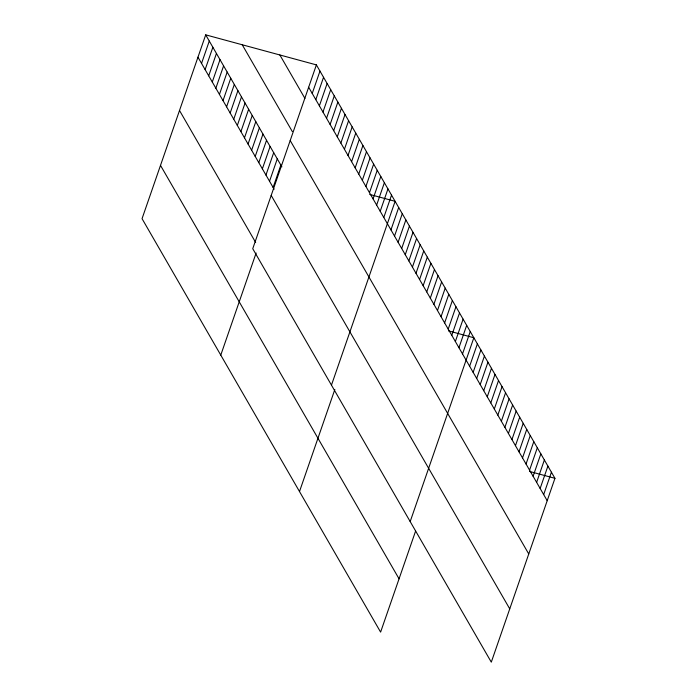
<?xml version="1.0" encoding="UTF-8"?>
<svg xmlns="http://www.w3.org/2000/svg" width="697" height="697" viewBox="0 0 697 697"><rect width="100%" height="100%" fill="white"/><g stroke="black" fill="none" stroke-linecap="round" stroke-linejoin="round"><path stroke-width="1.05" d="M316.394 64.891L252.741 248.707L491.298 662.15L554.951 478.325L316.394 64.891L205.702 34.85L142.049 218.675L380.606 632.109L415.604 531.053M201.538 63.41L209.283 41.053M205.118 69.613L212.864 47.257M208.699 75.816L216.445 53.451M212.28 82.019L220.017 59.654M215.852 88.223L223.598 65.858M219.433 94.417L227.178 72.061M223.014 100.621L230.751 78.264M226.586 106.824L234.331 84.459M230.167 113.027L237.912 90.662M233.748 119.231L241.493 96.866M237.328 125.425L245.065 103.069M240.901 131.628L248.646 109.272M244.481 137.832L252.227 115.467M248.062 144.035L255.799 121.67M251.634 150.238L259.38 127.873M255.215 156.433L262.961 134.077M258.796 162.636L266.542 140.28M262.368 168.84L270.114 146.483M265.949 175.043L273.694 152.678M269.53 181.246L277.275 158.881M273.111 187.441L280.847 165.084M220.775 355.104L256.121 253.028M312.23 93.45L319.975 71.085M315.811 99.654L323.547 77.289M319.383 105.857L327.128 83.492M322.964 112.051L330.709 89.695M326.544 118.255L334.281 95.898M330.117 124.458L337.862 102.093M333.697 130.661L341.443 108.296M337.278 136.865L345.024 114.5M340.859 143.059L348.596 120.703M344.431 149.263L352.177 126.906M348.012 155.466L355.758 133.101M351.593 161.669L359.33 139.304M355.165 167.872L362.91 145.507M358.746 174.067L366.491 151.711M362.327 180.27L370.072 157.914M365.908 186.474L373.644 164.109M369.48 192.677L377.225 170.312M373.061 198.88L380.806 176.515M376.641 205.075L384.378 182.719M380.213 211.278L387.959 188.922M383.794 217.481L391.54 195.125M331.458 385.145L395.121 201.32L369.75 194.437M299.501 491.542L334.848 389.466M390.956 229.888L398.693 207.523M394.528 236.083L402.274 213.726M398.109 242.286L405.854 219.93M401.69 248.489L409.427 226.133M405.262 254.693L413.007 232.328M408.843 260.896L416.588 238.531M412.424 267.09L420.169 244.734M415.996 273.294L423.741 250.937M419.577 279.497L427.322 257.141M423.157 285.7L430.903 263.335M426.738 291.904L434.475 269.539M430.31 298.107L438.056 275.742M433.891 304.301L441.637 281.945M437.472 310.505L445.209 288.149M441.044 316.708L448.79 294.343M444.625 322.911L452.37 300.546M448.206 329.115L455.951 306.75M451.787 335.309L459.523 312.953M455.359 341.513L463.104 319.156M458.94 347.716L466.685 325.351M462.52 353.919L470.257 331.554M410.185 521.583L473.838 337.757L448.476 330.875M469.621 366.23L477.367 343.874M473.15 372.346L480.895 349.981M476.678 378.454L484.415 356.097M480.198 384.57L487.944 362.205M483.727 390.677L491.472 368.321M487.255 396.793L495.001 374.428M490.784 402.901L498.529 380.545M494.312 409.008L502.049 386.652M497.832 415.124L505.578 392.76M501.361 421.232L509.106 398.876M504.889 427.348L512.635 404.983M508.418 433.456L516.155 411.099M511.938 439.572L519.683 417.207M515.466 445.679L523.212 423.323M518.995 451.795L526.74 429.43M522.523 457.903L530.26 435.547M526.043 464.019L533.789 441.654M529.572 470.127L537.317 447.77M533.1 476.243L540.846 453.878M536.629 482.35L544.366 459.994M540.149 488.466L547.894 466.101M543.677 494.574L551.423 472.217M529.581 471.442L554.951 478.325M308.649 87.247L547.206 500.69M279.863 54.976L304.911 98.39M242.234 44.765L292.331 131.585M290.196 140.533L528.753 553.967M205.702 34.85L281.876 166.853M197.965 57.206L274.13 189.218M271.194 195.43L509.742 608.864M179.512 110.492L255.677 242.495M160.502 165.389L399.059 578.832"/></g></svg>
